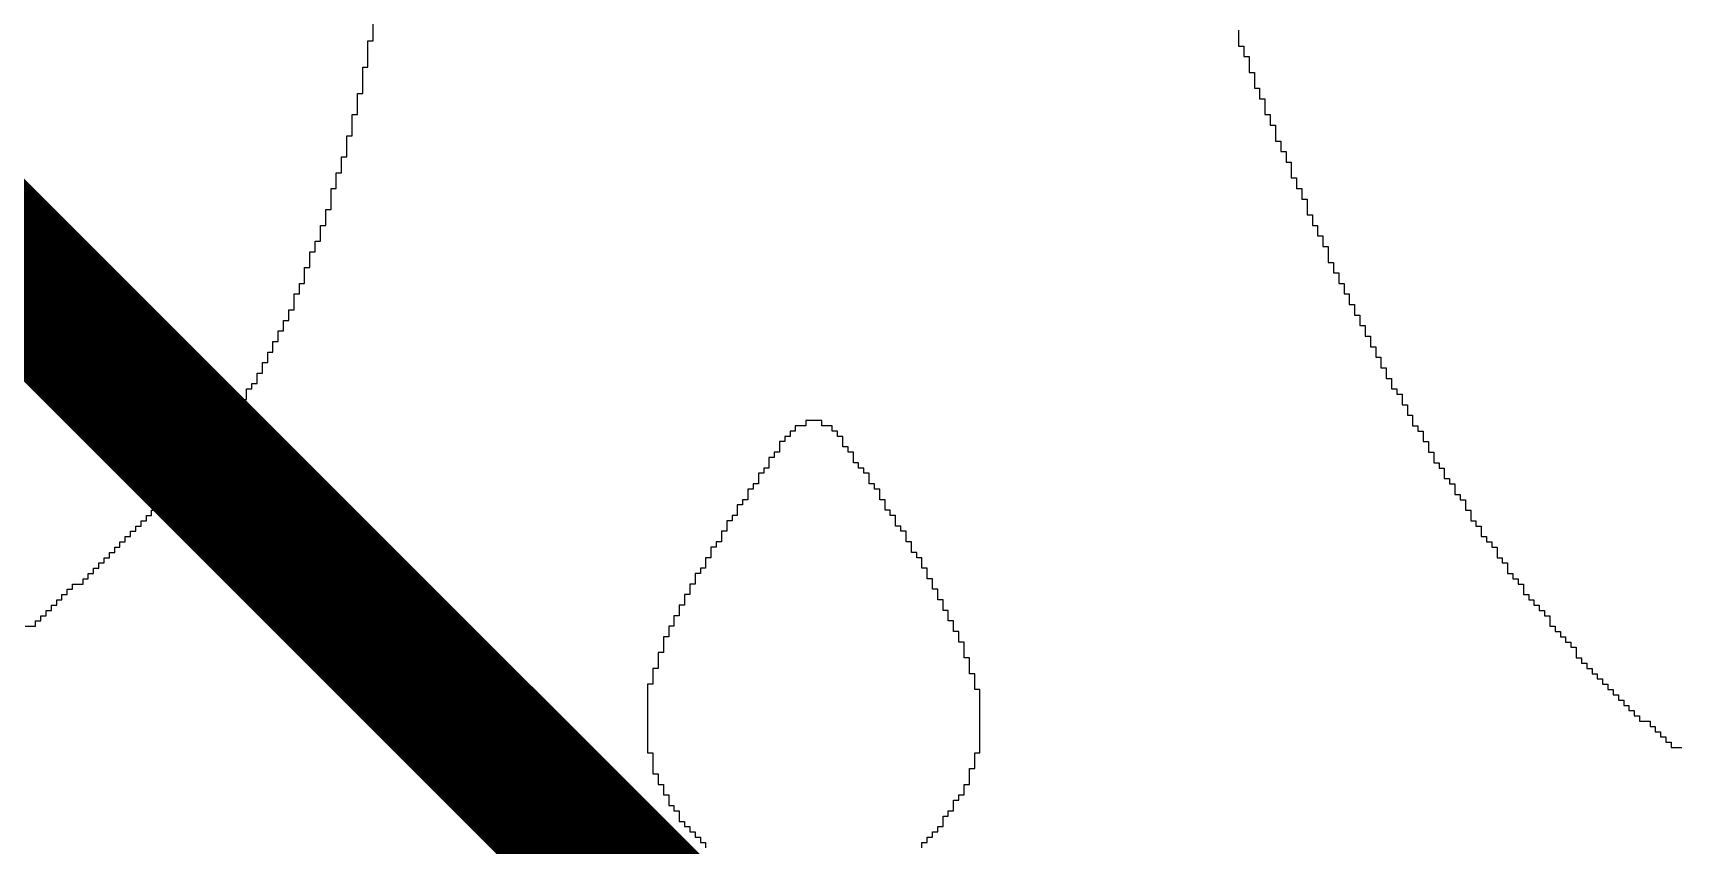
# Model space of a CAD drawing. Header units: inches. Extents: x -0.1 to 88.5, y -0.1 to 66.5.
# Drawn here: x 2.873 to 5.783, y 14.144 to 15.58 of the extents above; entities that cross this region are included whole.
import ezdxf

# ---------------------------------------------------------------- set-up
doc = ezdxf.new("R2010")
doc.units = ezdxf.units.IN
doc.layers.add('Mechanical 7', color=56, linetype='Continuous')
doc.layers.add('Top Overlay', color=2, linetype='Continuous')

msp = doc.modelspace()

# ---------------------------------------------------------------- linework, layer by layer
at = {"layer": 'Mechanical 7'}
msp.add_lwpolyline([(0, 18, 0.254, 0.254, 0), (18, 0, 0.254, 0.254, 0)], format="xyseb", dxfattribs=at)
at = {"layer": 'Top Overlay'}
for p, q in [((3.4743, 15.5664), (3.4743, 15.6037)), ((5.0041, 15.5851), (5.0041, 15.5571)), ((3.4649, 15.5198), (3.4649, 15.5664)), ((3.4649, 15.5664), (3.4743, 15.5664)), ((5.0041, 15.5571), (5.0134, 15.5571)), ((5.0134, 15.5571), (5.0134, 15.5384)), ((3.4556, 15.4731), (3.4556, 15.5198)), ((3.4556, 15.5198), (3.4649, 15.5198)), ((5.0134, 15.5384), (5.0228, 15.5384)), ((5.0228, 15.5384), (5.0228, 15.5104)), ((5.0228, 15.5104), (5.0321, 15.5104)), ((5.0321, 15.5104), (5.0321, 15.4825)), ((3.4463, 15.4358), (3.4463, 15.4731)), ((3.4463, 15.4731), (3.4556, 15.4731)), ((5.0321, 15.4825), (5.0414, 15.4825)), ((5.0414, 15.4825), (5.0414, 15.4638)), ((5.0414, 15.4638), (5.0507, 15.4638)), ((5.0507, 15.4638), (5.0507, 15.4358)), ((3.4369, 15.3985), (3.4369, 15.4358)), ((3.4369, 15.4358), (3.4463, 15.4358)), ((5.0507, 15.4358), (5.0601, 15.4358)), ((5.0601, 15.4358), (5.0601, 15.4172)), ((3.4276, 15.3612), (3.4276, 15.3985)), ((3.4276, 15.3985), (3.4369, 15.3985)), ((5.0601, 15.4172), (5.0694, 15.4172)), ((5.0694, 15.4172), (5.0694, 15.3892)), ((5.0694, 15.3892), (5.0787, 15.3892)), ((5.0787, 15.3892), (5.0787, 15.3705)), ((5.0787, 15.3705), (5.0881, 15.3705)), ((5.0881, 15.3705), (5.0881, 15.3519)), ((3.4183, 15.3332), (3.4183, 15.3612)), ((3.4183, 15.3612), (3.4276, 15.3612)), ((5.0881, 15.3519), (5.0974, 15.3519)), ((5.0974, 15.3519), (5.0974, 15.3239)), ((3.409, 15.3052), (3.409, 15.3332)), ((3.409, 15.3332), (3.4183, 15.3332)), ((5.0974, 15.3239), (5.1067, 15.3239)), ((5.1067, 15.3239), (5.1067, 15.3052)), ((3.3996, 15.2679), (3.3996, 15.3052)), ((3.3996, 15.3052), (3.409, 15.3052)), ((5.1067, 15.3052), (5.116, 15.3052)), ((5.116, 15.3052), (5.116, 15.2866)), ((5.116, 15.2866), (5.1254, 15.2866)), ((5.1254, 15.2866), (5.1254, 15.2586)), ((3.3903, 15.2399), (3.3903, 15.2679)), ((3.3903, 15.2679), (3.3996, 15.2679)), ((5.1254, 15.2586), (5.1347, 15.2586)), ((5.1347, 15.2586), (5.1347, 15.2399)), ((3.381, 15.2119), (3.381, 15.2399)), ((3.381, 15.2399), (3.3903, 15.2399)), ((5.1347, 15.2399), (5.144, 15.2399)), ((5.144, 15.2399), (5.144, 15.2213)), ((3.3623, 15.1653), (3.3623, 15.1933)), ((3.3623, 15.1933), (3.3716, 15.1933)), ((3.3716, 15.1933), (3.3716, 15.2119)), ((3.3716, 15.2119), (3.381, 15.2119)), ((5.144, 15.2213), (5.1534, 15.2213)), ((5.1534, 15.2213), (5.1534, 15.2026)), ((5.1534, 15.2026), (5.1627, 15.2026)), ((5.1627, 15.2026), (5.1627, 15.1746)), ((3.353, 15.1373), (3.353, 15.1653)), ((3.353, 15.1653), (3.3623, 15.1653)), ((5.1627, 15.1746), (5.172, 15.1746)), ((5.172, 15.1746), (5.172, 15.156)), ((3.3437, 15.1187), (3.3437, 15.1373)), ((3.3437, 15.1373), (3.353, 15.1373)), ((5.172, 15.156), (5.1813, 15.156)), ((5.1813, 15.156), (5.1813, 15.1373)), ((5.1813, 15.1373), (5.1907, 15.1373)), ((5.1907, 15.1373), (5.1907, 15.1187)), ((3.3343, 15.0907), (3.3343, 15.1187)), ((3.3343, 15.1187), (3.3437, 15.1187)), ((5.1907, 15.1187), (5.2, 15.1187)), ((5.2, 15.1187), (5.2, 15.1)), ((3.325, 15.072), (3.325, 15.0907)), ((3.325, 15.0907), (3.3343, 15.0907)), ((5.2, 15.1), (5.2093, 15.1)), ((5.2093, 15.1), (5.2093, 15.0813)), ((5.2093, 15.0813), (5.2187, 15.0813)), ((5.2187, 15.0813), (5.2187, 15.0627)), ((3.3063, 15.0347), (3.3063, 15.0534)), ((3.3063, 15.0534), (3.3157, 15.0534)), ((3.3157, 15.0534), (3.3157, 15.072)), ((3.3157, 15.072), (3.325, 15.072)), ((5.2187, 15.0627), (5.228, 15.0627)), ((5.228, 15.0627), (5.228, 15.044)), ((3.297, 15.016), (3.297, 15.0347)), ((3.297, 15.0347), (3.3063, 15.0347)), ((5.228, 15.044), (5.2373, 15.044)), ((5.2373, 15.044), (5.2373, 15.0254)), ((5.2373, 15.0254), (5.2466, 15.0254)), ((5.2466, 15.0254), (5.2466, 15.0067)), ((3.2784, 14.9787), (3.2784, 14.9974)), ((3.2784, 14.9974), (3.2877, 14.9974)), ((3.2877, 14.9974), (3.2877, 15.016)), ((3.2877, 15.016), (3.297, 15.016)), ((5.2466, 15.0067), (5.256, 15.0067)), ((5.256, 15.0067), (5.256, 14.9881)), ((3.2597, 14.9507), (3.2597, 14.9601)), ((3.2597, 14.9601), (3.269, 14.9601)), ((3.269, 14.9601), (3.269, 14.9787)), ((3.269, 14.9787), (3.2784, 14.9787)), ((5.256, 14.9881), (5.2653, 14.9881)), ((5.2653, 14.9881), (5.2653, 14.9694)), ((5.2653, 14.9694), (5.2746, 14.9694)), ((5.2746, 14.9694), (5.2746, 14.9507)), ((3.241, 14.9134), (3.241, 14.9321)), ((3.241, 14.9321), (3.2504, 14.9321)), ((3.2504, 14.9321), (3.2504, 14.9507)), ((3.2504, 14.9507), (3.2597, 14.9507)), ((5.2746, 14.9507), (5.284, 14.9507)), ((5.284, 14.9507), (5.284, 14.9414)), ((5.284, 14.9414), (5.2933, 14.9414)), ((5.2933, 14.9414), (5.2933, 14.9228)), ((3.2224, 14.8854), (3.2224, 14.9041)), ((3.2224, 14.9041), (3.2317, 14.9041)), ((3.2317, 14.9041), (3.2317, 14.9134)), ((3.2317, 14.9134), (3.241, 14.9134)), ((5.2933, 14.9228), (5.3026, 14.9228)), ((5.3026, 14.9228), (5.3026, 14.9041)), ((5.3026, 14.9041), (5.3119, 14.9041)), ((5.3119, 14.9041), (5.3119, 14.8854)), ((3.2037, 14.8575), (3.2037, 14.8761)), ((3.2037, 14.8761), (3.2131, 14.8761)), ((3.2131, 14.8761), (3.2131, 14.8854)), ((3.2131, 14.8854), (3.2224, 14.8854)), ((4.2205, 14.8761), (4.2112, 14.8761)), ((4.2112, 14.8761), (4.2112, 14.8668)), ((4.2392, 14.8854), (4.2205, 14.8854)), ((4.2205, 14.8854), (4.2205, 14.8761)), ((4.2672, 14.8948), (4.2392, 14.8948)), ((4.2392, 14.8948), (4.2392, 14.8854)), ((4.2672, 14.8854), (4.2672, 14.8948)), ((4.2858, 14.8854), (4.2672, 14.8854)), ((4.2858, 14.8761), (4.2858, 14.8854)), ((4.2951, 14.8761), (4.2858, 14.8761)), ((4.2951, 14.8668), (4.2951, 14.8761)), ((5.3119, 14.8854), (5.3213, 14.8854)), ((5.3213, 14.8854), (5.3213, 14.8761)), ((5.3213, 14.8761), (5.3306, 14.8761)), ((5.3306, 14.8761), (5.3306, 14.8575)), ((3.1851, 14.8388), (3.1851, 14.8481)), ((3.1851, 14.8481), (3.1944, 14.8481)), ((3.1944, 14.8481), (3.1944, 14.8575)), ((3.1944, 14.8575), (3.2037, 14.8575)), ((4.2019, 14.8575), (4.1925, 14.8575)), ((4.1925, 14.8575), (4.1925, 14.8388)), ((4.2112, 14.8668), (4.2019, 14.8668)), ((4.2019, 14.8668), (4.2019, 14.8575)), ((4.3045, 14.8668), (4.2951, 14.8668)), ((4.3045, 14.8481), (4.3045, 14.8668)), ((4.3138, 14.8481), (4.3045, 14.8481)), ((4.3138, 14.8388), (4.3138, 14.8481)), ((5.3306, 14.8575), (5.3399, 14.8575)), ((5.3399, 14.8575), (5.3399, 14.8388)), ((3.1664, 14.8108), (3.1664, 14.8201)), ((3.1664, 14.8201), (3.1757, 14.8201)), ((3.1757, 14.8201), (3.1757, 14.8388)), ((3.1757, 14.8388), (3.1851, 14.8388)), ((4.1832, 14.8295), (4.1739, 14.8295)), ((4.1739, 14.8295), (4.1739, 14.8108)), ((4.1925, 14.8388), (4.1832, 14.8388)), ((4.1832, 14.8388), (4.1832, 14.8295)), ((4.3231, 14.8388), (4.3138, 14.8388)), ((4.3231, 14.8201), (4.3231, 14.8388)), ((4.3325, 14.8201), (4.3231, 14.8201)), ((4.3325, 14.8108), (4.3325, 14.8201)), ((5.3399, 14.8388), (5.3493, 14.8388)), ((5.3493, 14.8388), (5.3493, 14.8201)), ((5.3493, 14.8201), (5.3586, 14.8201)), ((5.3586, 14.8201), (5.3586, 14.8108)), ((3.1384, 14.7828), (3.1384, 14.7922)), ((3.1384, 14.7922), (3.1478, 14.7922)), ((3.1478, 14.7922), (3.1478, 14.8015)), ((3.1478, 14.8015), (3.1571, 14.8015)), ((3.1571, 14.8015), (3.1571, 14.8108)), ((3.1571, 14.8108), (3.1664, 14.8108)), ((4.1646, 14.8015), (4.1552, 14.8015)), ((4.1552, 14.8015), (4.1552, 14.7828)), ((4.1739, 14.8108), (4.1646, 14.8108)), ((4.1646, 14.8108), (4.1646, 14.8015)), ((4.3418, 14.8108), (4.3325, 14.8108)), ((4.3418, 14.8015), (4.3418, 14.8108)), ((4.3511, 14.8015), (4.3418, 14.8015)), ((4.3511, 14.7828), (4.3511, 14.8015)), ((5.3586, 14.8108), (5.3679, 14.8108)), ((5.3679, 14.8108), (5.3679, 14.7922)), ((5.3679, 14.7922), (5.3772, 14.7922)), ((5.3772, 14.7922), (5.3772, 14.7828)), ((3.1104, 14.7548), (3.1104, 14.7642)), ((3.1104, 14.7642), (3.1198, 14.7642)), ((3.1198, 14.7642), (3.1198, 14.7735)), ((3.1198, 14.7735), (3.1291, 14.7735)), ((3.1291, 14.7735), (3.1291, 14.7828)), ((3.1291, 14.7828), (3.1384, 14.7828)), ((4.1459, 14.7735), (4.1366, 14.7735)), ((4.1366, 14.7735), (4.1366, 14.7548)), ((4.1552, 14.7828), (4.1459, 14.7828)), ((4.1459, 14.7828), (4.1459, 14.7735)), ((4.3604, 14.7828), (4.3511, 14.7828)), ((4.3604, 14.7735), (4.3604, 14.7828)), ((4.3698, 14.7735), (4.3604, 14.7735)), ((4.3698, 14.7548), (4.3698, 14.7735)), ((5.3772, 14.7828), (5.3866, 14.7828)), ((5.3866, 14.7828), (5.3866, 14.7642)), ((5.3866, 14.7642), (5.3959, 14.7642)), ((5.3959, 14.7642), (5.3959, 14.7548)), ((3.0825, 14.7269), (3.0825, 14.7362)), ((3.0825, 14.7362), (3.0918, 14.7362)), ((3.0918, 14.7362), (3.0918, 14.7455)), ((3.0918, 14.7455), (3.1011, 14.7455)), ((3.1011, 14.7455), (3.1011, 14.7548)), ((3.1011, 14.7548), (3.1104, 14.7548)), ((4.1272, 14.7455), (4.1179, 14.7455)), ((4.1179, 14.7455), (4.1179, 14.7269)), ((4.1366, 14.7548), (4.1272, 14.7548)), ((4.1272, 14.7548), (4.1272, 14.7455)), ((4.3791, 14.7548), (4.3698, 14.7548)), ((4.3791, 14.7362), (4.3791, 14.7548)), ((4.3884, 14.7362), (4.3791, 14.7362)), ((4.3884, 14.7269), (4.3884, 14.7362)), ((5.3959, 14.7548), (5.4052, 14.7548)), ((5.4052, 14.7548), (5.4052, 14.7362)), ((5.4052, 14.7362), (5.4146, 14.7362)), ((5.4146, 14.7362), (5.4146, 14.7175)), ((3.0451, 14.6896), (3.0451, 14.6989)), ((3.0451, 14.6989), (3.0545, 14.6989)), ((3.0545, 14.6989), (3.0545, 14.7082)), ((3.0545, 14.7082), (3.0638, 14.7082)), ((3.0638, 14.7082), (3.0638, 14.7175)), ((3.0638, 14.7175), (3.0731, 14.7175)), ((3.0731, 14.7175), (3.0731, 14.7269)), ((3.0731, 14.7269), (3.0825, 14.7269)), ((4.0993, 14.6989), (4.0899, 14.6989)), ((4.0899, 14.6989), (4.0899, 14.6802)), ((4.1086, 14.7175), (4.0993, 14.7175)), ((4.0993, 14.7175), (4.0993, 14.6989)), ((4.1179, 14.7269), (4.1086, 14.7269)), ((4.1086, 14.7269), (4.1086, 14.7175)), ((4.3978, 14.7269), (4.3884, 14.7269)), ((4.3978, 14.7082), (4.3978, 14.7269)), ((4.4071, 14.7082), (4.3978, 14.7082)), ((4.4071, 14.6989), (4.4071, 14.7082)), ((4.4164, 14.6989), (4.4071, 14.6989)), ((4.4164, 14.6802), (4.4164, 14.6989)), ((5.4146, 14.7175), (5.4239, 14.7175)), ((5.4239, 14.7175), (5.4239, 14.7082)), ((5.4239, 14.7082), (5.4332, 14.7082)), ((5.4332, 14.7082), (5.4332, 14.6896)), ((3.0172, 14.6616), (3.0172, 14.6709)), ((3.0172, 14.6709), (3.0265, 14.6709)), ((3.0265, 14.6709), (3.0265, 14.6802)), ((3.0265, 14.6802), (3.0358, 14.6802)), ((3.0358, 14.6802), (3.0358, 14.6896)), ((3.0358, 14.6896), (3.0451, 14.6896)), ((4.0806, 14.6709), (4.0713, 14.6709)), ((4.0713, 14.6709), (4.0713, 14.6522)), ((4.0899, 14.6802), (4.0806, 14.6802)), ((4.0806, 14.6802), (4.0806, 14.6709)), ((4.4257, 14.6802), (4.4164, 14.6802)), ((4.4257, 14.6616), (4.4257, 14.6802)), ((5.4332, 14.6896), (5.4425, 14.6896)), ((5.4425, 14.6896), (5.4425, 14.6802)), ((5.4425, 14.6802), (5.4519, 14.6802)), ((5.4519, 14.6802), (5.4519, 14.6709)), ((5.4519, 14.6709), (5.4612, 14.6709)), ((5.4612, 14.6709), (5.4612, 14.6522)), ((2.9892, 14.6336), (2.9892, 14.6429)), ((2.9892, 14.6429), (2.9985, 14.6429)), ((2.9985, 14.6429), (2.9985, 14.6522)), ((2.9985, 14.6522), (3.0078, 14.6522)), ((3.0078, 14.6522), (3.0078, 14.6616)), ((3.0078, 14.6616), (3.0172, 14.6616)), ((4.0713, 14.6522), (4.0619, 14.6522)), ((4.0619, 14.6522), (4.0619, 14.6336)), ((4.4351, 14.6616), (4.4257, 14.6616)), ((4.4351, 14.6522), (4.4351, 14.6616)), ((4.4444, 14.6522), (4.4351, 14.6522)), ((4.4444, 14.6336), (4.4444, 14.6522)), ((5.4612, 14.6522), (5.4705, 14.6522)), ((5.4705, 14.6522), (5.4705, 14.6429)), ((5.4705, 14.6429), (5.4798, 14.6429)), ((5.4798, 14.6429), (5.4798, 14.6243)), ((2.9612, 14.6056), (2.9612, 14.6149)), ((2.9612, 14.6149), (2.9705, 14.6149)), ((2.9705, 14.6149), (2.9705, 14.6243)), ((2.9705, 14.6243), (2.9798, 14.6243)), ((2.9798, 14.6243), (2.9798, 14.6336)), ((2.9798, 14.6336), (2.9892, 14.6336)), ((4.0526, 14.6243), (4.0433, 14.6243)), ((4.0433, 14.6243), (4.0433, 14.6056)), ((4.0619, 14.6336), (4.0526, 14.6336)), ((4.0526, 14.6336), (4.0526, 14.6243)), ((4.4537, 14.6336), (4.4444, 14.6336)), ((4.4537, 14.6149), (4.4537, 14.6336)), ((4.4631, 14.6149), (4.4537, 14.6149)), ((4.4631, 14.5963), (4.4631, 14.6149)), ((5.4798, 14.6243), (5.4892, 14.6243)), ((5.4892, 14.6243), (5.4892, 14.6149)), ((5.4892, 14.6149), (5.4985, 14.6149)), ((5.4985, 14.6149), (5.4985, 14.6056)), ((2.9239, 14.5776), (2.9239, 14.5869)), ((2.9239, 14.5869), (2.9332, 14.5869)), ((2.9332, 14.5869), (2.9332, 14.5963)), ((2.9332, 14.5963), (2.9425, 14.5963)), ((2.9425, 14.5963), (2.9425, 14.6056)), ((2.9425, 14.6056), (2.9612, 14.6056)), ((4.034, 14.5869), (4.0246, 14.5869)), ((4.0246, 14.5869), (4.0246, 14.5683)), ((4.0433, 14.6056), (4.034, 14.6056)), ((4.034, 14.6056), (4.034, 14.5869)), ((4.4724, 14.5963), (4.4631, 14.5963)), ((4.4724, 14.5776), (4.4724, 14.5963)), ((5.4985, 14.6056), (5.5078, 14.6056)), ((5.5078, 14.6056), (5.5078, 14.5869)), ((5.5078, 14.5869), (5.5172, 14.5869)), ((5.5172, 14.5869), (5.5172, 14.5776)), ((2.8959, 14.5496), (2.8959, 14.559)), ((2.8959, 14.559), (2.9052, 14.559)), ((2.9052, 14.559), (2.9052, 14.5683)), ((2.9052, 14.5683), (2.9146, 14.5683)), ((2.9146, 14.5683), (2.9146, 14.5776)), ((2.9146, 14.5776), (2.9239, 14.5776)), ((4.0246, 14.5683), (4.0153, 14.5683)), ((4.0153, 14.5683), (4.0153, 14.5496)), ((4.4817, 14.5776), (4.4724, 14.5776)), ((4.4817, 14.559), (4.4817, 14.5776)), ((4.491, 14.559), (4.4817, 14.559)), ((4.491, 14.5403), (4.491, 14.559)), ((5.5172, 14.5776), (5.5265, 14.5776)), ((5.5265, 14.5776), (5.5265, 14.5683)), ((5.5265, 14.5683), (5.5358, 14.5683)), ((5.5358, 14.5683), (5.5358, 14.559)), ((5.5358, 14.559), (5.5451, 14.559)), ((5.5451, 14.559), (5.5451, 14.5496)), ((2.8586, 14.531), (2.8772, 14.531)), ((2.8772, 14.531), (2.8772, 14.5403)), ((2.8772, 14.5403), (2.8866, 14.5403)), ((2.8866, 14.5403), (2.8866, 14.5496)), ((2.8866, 14.5496), (2.8959, 14.5496)), ((4.006, 14.531), (3.9966, 14.531)), ((3.9966, 14.531), (3.9966, 14.5123)), ((4.0153, 14.5496), (4.006, 14.5496)), ((4.006, 14.5496), (4.006, 14.531)), ((4.5004, 14.5403), (4.491, 14.5403)), ((4.5004, 14.5216), (4.5004, 14.5403)), ((5.5451, 14.5496), (5.5545, 14.5496)), ((5.5545, 14.5496), (5.5545, 14.531)), ((5.5545, 14.531), (5.5638, 14.531)), ((5.5638, 14.531), (5.5638, 14.5216)), ((3.9966, 14.5123), (3.9873, 14.5123)), ((3.9873, 14.5123), (3.9873, 14.4843)), ((4.5097, 14.5216), (4.5004, 14.5216)), ((4.5097, 14.503), (4.5097, 14.5216)), ((4.519, 14.503), (4.5097, 14.503)), ((4.519, 14.475), (4.519, 14.503)), ((5.5638, 14.5216), (5.5731, 14.5216)), ((5.5731, 14.5216), (5.5731, 14.5123)), ((5.5731, 14.5123), (5.5825, 14.5123)), ((5.5825, 14.5123), (5.5825, 14.503)), ((5.5825, 14.503), (5.5918, 14.503)), ((5.5918, 14.503), (5.5918, 14.4937)), ((3.9873, 14.4843), (3.978, 14.4843)), ((3.978, 14.4843), (3.978, 14.4563)), ((4.5284, 14.475), (4.519, 14.475)), ((4.5284, 14.447), (4.5284, 14.475)), ((5.5918, 14.4937), (5.6011, 14.4937)), ((5.6011, 14.4937), (5.6011, 14.475)), ((5.6011, 14.475), (5.6104, 14.475)), ((5.6104, 14.475), (5.6104, 14.4657)), ((5.6104, 14.4657), (5.6198, 14.4657)), ((5.6198, 14.4657), (5.6198, 14.4563)), ((3.978, 14.4563), (3.9687, 14.4563)), ((3.9687, 14.4563), (3.9687, 14.4284)), ((4.5377, 14.447), (4.5284, 14.447)), ((4.5377, 14.419), (4.5377, 14.447)), ((5.6198, 14.4563), (5.6291, 14.4563)), ((5.6291, 14.4563), (5.6291, 14.447)), ((5.6291, 14.447), (5.6384, 14.447)), ((5.6384, 14.447), (5.6384, 14.4377)), ((5.6384, 14.4377), (5.6478, 14.4377)), ((5.6478, 14.4377), (5.6478, 14.4284)), ((3.9687, 14.4284), (3.9593, 14.4284)), ((3.9593, 14.4284), (3.9593, 14.3071)), ((4.547, 14.419), (4.5377, 14.419)), ((4.547, 14.3071), (4.547, 14.419)), ((5.6478, 14.4284), (5.6571, 14.4284)), ((5.6571, 14.4284), (5.6571, 14.419)), ((5.6571, 14.419), (5.6664, 14.419)), ((5.6664, 14.419), (5.6664, 14.4097)), ((5.6664, 14.4097), (5.6757, 14.4097)), ((5.6757, 14.4097), (5.6757, 14.4004)), ((5.6757, 14.4004), (5.6851, 14.4004)), ((5.6851, 14.4004), (5.6851, 14.391)), ((5.6851, 14.391), (5.6944, 14.391)), ((5.6944, 14.391), (5.6944, 14.3817)), ((5.6944, 14.3817), (5.7037, 14.3817)), ((5.7037, 14.3817), (5.7037, 14.3724)), ((5.7037, 14.3724), (5.7131, 14.3724)), ((5.7131, 14.3724), (5.7131, 14.3631)), ((5.7131, 14.3631), (5.7317, 14.3631)), ((5.7317, 14.3631), (5.7317, 14.3537)), ((5.7317, 14.3537), (5.741, 14.3537)), ((5.741, 14.3537), (5.741, 14.3444)), ((5.741, 14.3444), (5.7504, 14.3444)), ((5.7504, 14.3444), (5.7504, 14.3351)), ((5.7504, 14.3351), (5.7597, 14.3351)), ((5.7597, 14.3351), (5.7597, 14.3257)), ((5.7597, 14.3257), (5.769, 14.3257)), ((5.769, 14.3257), (5.769, 14.3164)), ((3.9593, 14.3071), (3.9687, 14.3071)), ((3.9687, 14.3071), (3.9687, 14.2698)), ((4.5377, 14.2791), (4.5377, 14.3071)), ((4.5377, 14.3071), (4.547, 14.3071)), ((5.769, 14.3164), (5.7877, 14.3164)), ((3.9687, 14.2698), (3.978, 14.2698)), ((3.978, 14.2698), (3.978, 14.2511)), ((4.5284, 14.2511), (4.5284, 14.2791)), ((4.5284, 14.2791), (4.5377, 14.2791)), ((3.978, 14.2511), (3.9873, 14.2511)), ((3.9873, 14.2511), (3.9873, 14.2325)), ((3.9873, 14.2325), (3.9966, 14.2325)), ((3.9966, 14.2325), (3.9966, 14.2138)), ((4.5097, 14.2231), (4.5097, 14.2325)), ((4.5097, 14.2325), (4.519, 14.2325)), ((4.519, 14.2325), (4.519, 14.2511)), ((4.519, 14.2511), (4.5284, 14.2511)), ((3.9966, 14.2138), (4.006, 14.2138)), ((4.006, 14.2138), (4.006, 14.2045)), ((4.006, 14.2045), (4.0153, 14.2045)), ((4.0153, 14.2045), (4.0153, 14.1858)), ((4.491, 14.1951), (4.491, 14.2045)), ((4.491, 14.2045), (4.5004, 14.2045)), ((4.5004, 14.2045), (4.5004, 14.2231)), ((4.5004, 14.2231), (4.5097, 14.2231)), ((4.0153, 14.1858), (4.0246, 14.1858)), ((4.0246, 14.1858), (4.0246, 14.1765)), ((4.0246, 14.1765), (4.034, 14.1765)), ((4.034, 14.1765), (4.034, 14.1672)), ((4.4724, 14.1672), (4.4724, 14.1765)), ((4.4724, 14.1765), (4.4817, 14.1765)), ((4.4817, 14.1765), (4.4817, 14.1951)), ((4.4817, 14.1951), (4.491, 14.1951)), ((4.034, 14.1672), (4.0433, 14.1672)), ((4.0433, 14.1672), (4.0433, 14.1578)), ((4.0433, 14.1578), (4.0526, 14.1578)), ((4.0526, 14.1578), (4.0526, 14.1485)), ((4.0526, 14.1485), (4.0619, 14.1485)), ((4.0619, 14.1485), (4.0619, 14.1392)), ((4.4444, 14.1392), (4.4444, 14.1485)), ((4.4444, 14.1485), (4.4537, 14.1485)), ((4.4537, 14.1485), (4.4537, 14.1578)), ((4.4537, 14.1578), (4.4631, 14.1578)), ((4.4631, 14.1578), (4.4631, 14.1672)), ((4.4631, 14.1672), (4.4724, 14.1672))]:
    msp.add_line(p, q, dxfattribs=at)

doc.saveas('drawing.dxf')
